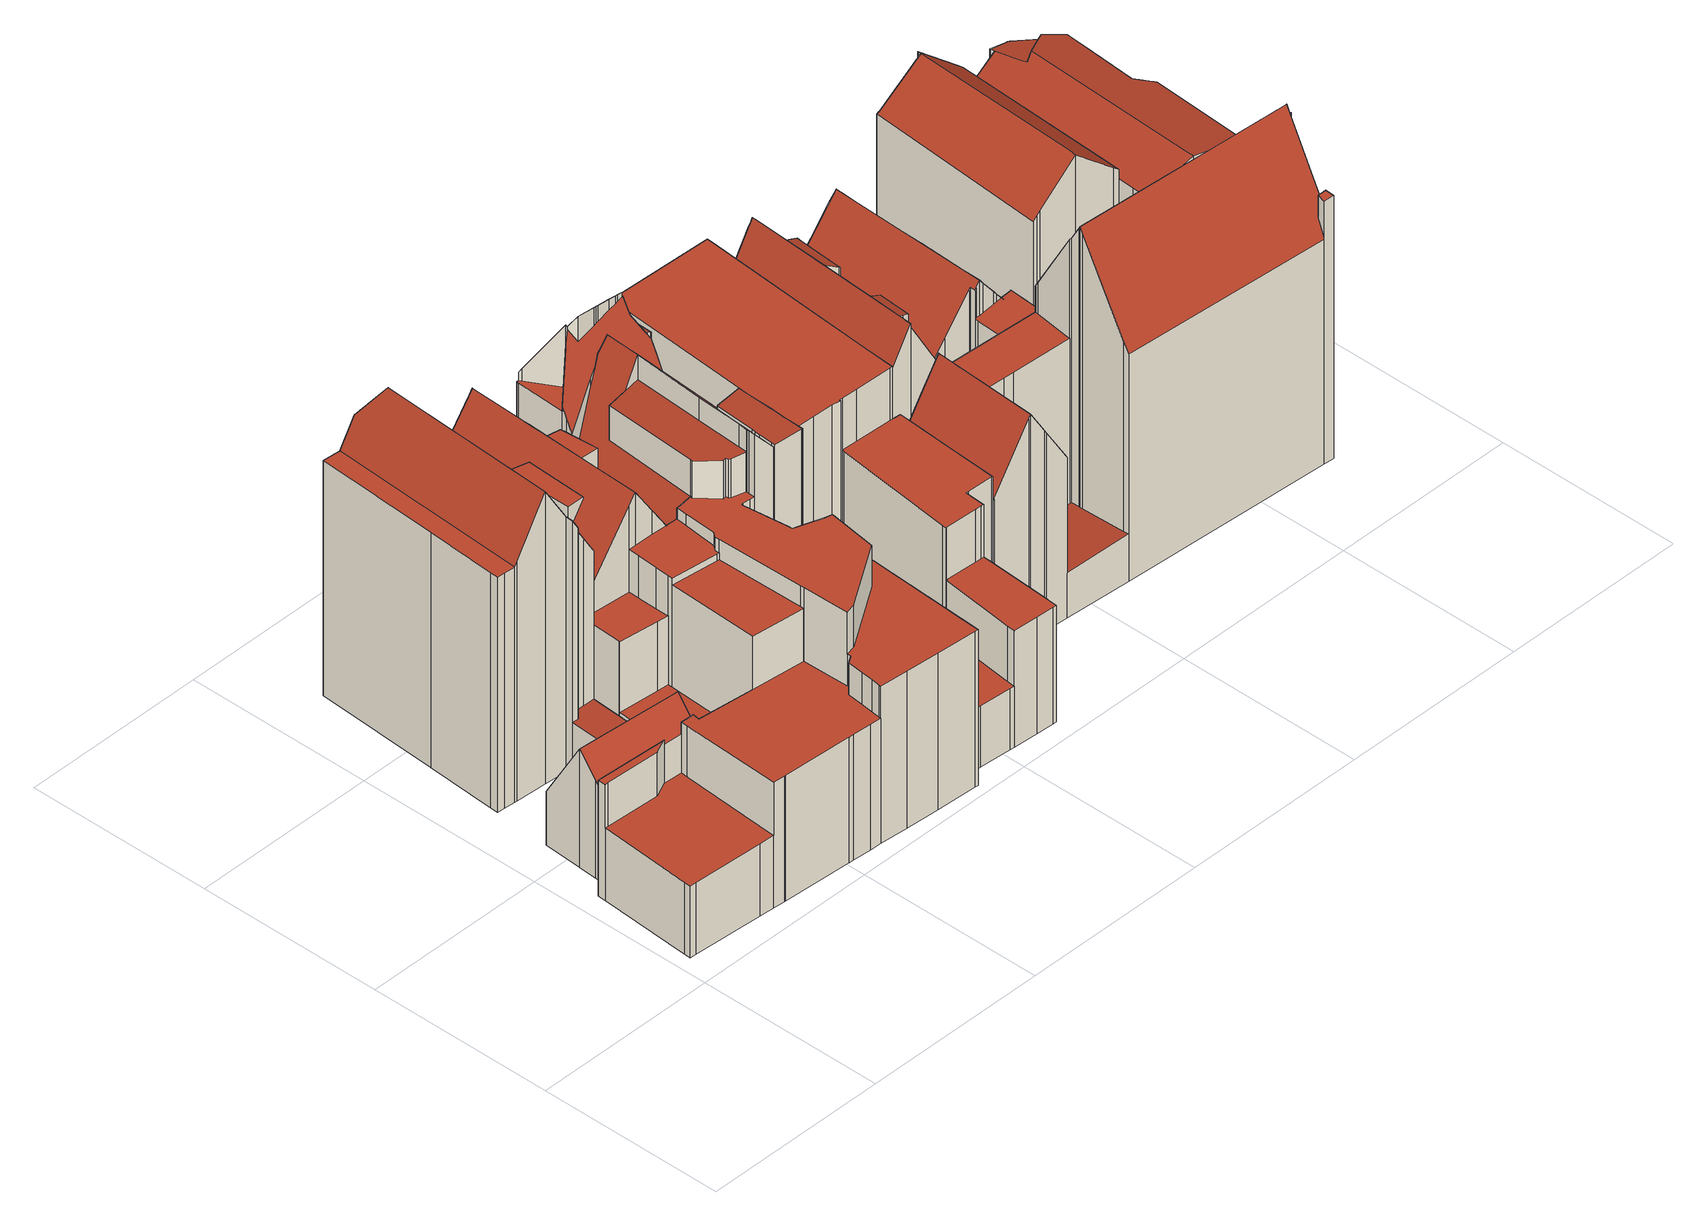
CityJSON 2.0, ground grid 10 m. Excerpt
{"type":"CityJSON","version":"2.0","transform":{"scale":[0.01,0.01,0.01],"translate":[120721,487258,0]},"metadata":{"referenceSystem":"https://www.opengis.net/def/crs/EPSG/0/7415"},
"CityObjects":{
"building1":{"type":"Building","attributes":{"dak_type":"slanted","data_area":68.79,"data_coverage":0.803,"geconstateerd":false,"gid":16992050,"h_dak_50p":14.58,"h_dak_70p":15.82,"h_dak_max":17.81,"h_dak_min":4.24,"h_maaiveld":1.38,"kas_warenhuis":false,"lod11_replace":false,"ondergronds_type":"above ground","oorspronkelijkbouwjaar":1005,"pw_actueel":"yes","pw_bron":"ahn3","reconstructie_methode":"tudelft3d-geoflow","reconstruction_skipped":false,"rmse_lod12":4.85,"rmse_lod13":1.47,"rmse_lod22":0.207,"rn":1,"status":"Pand in gebruik","t_run":157.98,"val3dity_codes_lod12":"[]","val3dity_codes_lod13":"[]","val3dity_codes_lod22":"[]"},"children":["building1-1"]},
"building1-1":{"type":"BuildingPart","parents":["building1"],"geometry":[{"type":"Solid","lod":"2.2","boundaries":[[[[0,1,2,3,4,5,6,7,8,9,10,11,12,13,14,15,16,17,18,19,20,21,22,23,24,25,26,27,28,29,30,31,32,33,34,35,36,37]],[[38,26,25,39]],[[40,9,8,41]],[[42,37,36,43]],[[43,36,35,44]],[[45,46,47,48]],[[49,0,37,42]],[[50,51,52,53]],[[53,52,34,33,54]],[[55,3,2,56]],[[57,4,3,55]],[[58,19,18,59]],[[59,18,17,60]],[[61,10,9,40]],[[62,7,6,63]],[[64,5,4,57]],[[63,6,5,64]],[[41,8,7,62]],[[56,2,1,65]],[[65,1,0,49]],[[44,35,34,52]],[[54,33,32,66]],[[67,15,14,68]],[[69,16,15,67]],[[70,28,27,71]],[[72,21,20,73]],[[60,17,16,69]],[[73,20,19,58]],[[74,11,10,61]],[[75,13,12,76,77]],[[77,76,46,45]],[[48,47,51,50]],[[68,14,13,75]],[[76,12,11,74]],[[71,27,26,38]],[[78,31,30,79]],[[79,30,29,80]],[[66,32,31,78]],[[80,29,28,70]],[[81,23,22,82]],[[82,22,21,72]],[[39,25,24,83]],[[83,24,23,81]],[[84,85,86,87,81,82,72,73,58,59,60,69]],[[57,55,56,65,49,88,89,62,63,64]],[[89,88,49,42,43,90,91,61,40,41,62]],[[61,91,90,43,44,52,51,47,46,76,74]],[[92,39,83,81,87,86,85,84,69,67,68,93,94,95]],[[92,95,96,71,38,39]],[[96,95,94,93,68,75,77,45,48,50,53,54,66,78,79,80,70,71]]]],"semantics":{"surfaces":[{"type":"GroundSurface"},{"type":"WallSurface","on_footprint_edge":true},{"type":"WallSurface","on_footprint_edge":false},{"type":"RoofSurface"}],"values":[[0,1,1,1,1,2,1,2,1,1,1,1,1,1,1,1,1,1,1,1,1,1,1,1,1,1,1,1,1,1,2,2,1,1,1,1,1,1,1,1,1,1,1,3,3,3,3,3,3,3]]}}]},
"building2":{"type":"Building","attributes":{"dak_type":"slanted","data_area":254.35,"data_coverage":0.878,"geconstateerd":false,"gid":16992048,"h_dak_50p":10.66,"h_dak_70p":11.96,"h_dak_max":15.26,"h_dak_min":4.36,"h_maaiveld":0.488,"kas_warenhuis":false,"lod11_replace":false,"ondergronds_type":"above ground","oorspronkelijkbouwjaar":1005,"pw_actueel":"yes","pw_bron":"ahn3","reconstructie_methode":"tudelft3d-geoflow","reconstruction_skipped":false,"rmse_lod12":3.23,"rmse_lod13":3.7,"rmse_lod22":0.211,"rn":1,"status":"Pand in gebruik","t_run":542.79,"val3dity_codes_lod12":"[]","val3dity_codes_lod13":"[]","val3dity_codes_lod22":"[]"},"children":["building2-1"]},
"building2-1":{"type":"BuildingPart","parents":["building2"],"geometry":[{"type":"Solid","lod":"2.2","boundaries":[[[[97,98,99,100,101,102,103,104,105,106,107,108,109,110,111,112,113,114,115,116,117,118,119,120,121,122,123,124,125,126,127,128,129,130,131,132,133,134,135,136,137,138,139,140,141,142,143,144,145,146,147,148,149,150,151,152,153,154,155,156,157,158,159,160,161,162,163,164,165,166]],[[167,168,169,170]],[[171,126,125,172]],[[173,127,126,171]],[[174,175,108,107,176]],[[177,106,105,178,179]],[[178,105,104,180]],[[181,182,175,174]],[[183,144,143,184]],[[180,104,103,185]],[[186,164,163,187]],[[188,189,190,191]],[[179,178,192,193]],[[194,160,159,195]],[[196,197,198,199]],[[185,103,102,200]],[[201,202,111,110,203]],[[204,119,118,205]],[[203,110,109,206,207]],[[207,206,208,209]],[[210,116,115,211]],[[212,117,116,210,213]],[[214,113,112,215]],[[209,208,216,217]],[[218,219,220,221]],[[222,223,224,197,196]],[[213,210,225,226]],[[205,118,117,212]],[[227,124,123,228]],[[229,230,231,232]],[[233,234,187,235]],[[236,121,120,237]],[[238,149,148,239]],[[240,241,242,243]],[[172,125,124,227]],[[235,187,163,162,244]],[[245,246,234,233]],[[195,159,158,247]],[[237,120,119,204,248]],[[248,204,249,250]],[[251,252,241,240]],[[253,254,255,223,222,256]],[[256,222,257,258]],[[259,260,261,262]],[[263,264,265,266]],[[267,268,269,270]],[[170,169,271,268,267]],[[272,273,274,275]],[[273,154,153,276]],[[243,242,277,278]],[[278,277,252,251]],[[279,147,146,280]],[[244,162,161,281]],[[282,283,284,285]],[[286,287,288,289]],[[290,291,292]],[[289,288,292]],[[260,293,294,295]],[[250,249,293,260,259]],[[296,297,298,299]],[[262,261,300,301]],[[270,269,302,303]],[[168,167,304]],[[217,216,100,99,305]],[[306,307,308,309]],[[310,101,100,216]],[[311,312,313,314]],[[315,316,317,318,319]],[[320,138,137,321]],[[321,137,136,322]],[[268,271,323]],[[275,274,324,325]],[[326,327,328,329]],[[325,324,327,326]],[[330,155,154,273,272]],[[331,332,329,333]],[[334,156,155,330]],[[335,304,336,337]],[[338,339,264,263]],[[340,341,312,311]],[[342,165,164,186]],[[197,224,343,344]],[[345,346,347,348]],[[349,350,351,352]],[[353,352,351,291,290]],[[354,151,150,355]],[[356,152,151,354]],[[357,358,283,282]],[[176,107,106,177]],[[193,192,182,181]],[[359,360,316,315]],[[361,362,317,316]],[[363,364,341,340]],[[239,148,147,279]],[[365,366,367,368]],[[215,112,111,202]],[[211,115,114,369]],[[258,257,370,371]],[[281,161,160,194]],[[372,373,374,375]],[[295,294,373,372]],[[376,377,219,218]],[[378,379,380,381]],[[348,347,246,245]],[[200,102,101,310]],[[382,383,189,188]],[[322,136,135,287,286]],[[309,308,384]],[[385,386,383,382]],[[287,135,134,387]],[[388,389,377,376]],[[390,391,389,388]],[[314,313,392,393,394]],[[319,318,392,313]],[[394,393,395,396]],[[397,398,399,400,401]],[[402,403,404,405]],[[405,404,406]],[[407,408,403,402]],[[408,407,409]],[[368,367,410,411]],[[411,410,364,363]],[[355,150,149,238]],[[285,284,412,413]],[[414,276,153,152,356]],[[396,395,276,414]],[[415,122,121,236]],[[228,123,122,415]],[[416,371,370,379,378]],[[417,98,97,418]],[[369,114,113,214]],[[344,343,202,201]],[[305,99,98,417]],[[418,97,166,419]],[[419,166,165,342]],[[420,421,352,353]],[[280,146,145,422,423]],[[423,422,424,425]],[[425,424,366,365]],[[426,140,139,427]],[[428,129,128,429]],[[430,131,130,431]],[[230,132,131,430,432]],[[432,430,433,434]],[[434,433,399,398]],[[435,436,398,397]],[[381,380,437,438,439,440]],[[199,198,437,380]],[[441,442,346,345]],[[247,158,157,443]],[[387,134,133,444]],[[445,446,447,448]],[[449,450,350,349]],[[422,145,144,183]],[[451,452,141,140,426]],[[427,139,138,320]],[[453,454,371,416]],[[455,456,454,453]],[[303,302,456,455]],[[431,130,129,428]],[[429,128,127,173]],[[457,458,459]],[[458,457,460]],[[461,462,391,390]],[[333,329,328,463,464]],[[464,463,462,461]],[[299,298,332,331]],[[443,157,156,334]],[[226,225,255,254]],[[375,374,254,253]],[[465,466,467]],[[466,465,304,335]],[[301,300,323]],[[439,438,442,441]],[[440,439,297,296]],[[401,400,307,306]],[[232,231,436,435,468]],[[469,470,471,472]],[[468,435,470,469]],[[473,474,339,338]],[[266,265,475,476]],[[413,412,476,477]],[[477,476,475,360,359]],[[358,357,467]],[[478,479,480,481]],[[481,480,482,483]],[[472,471,479,478]],[[483,482,446,445]],[[484,485,486,487]],[[184,143,142,488]],[[448,447,421,420]],[[450,449,489]],[[485,484,489]],[[487,486,452,451]],[[488,142,141,452]],[[444,133,132,230,229]],[[337,336,490,491]],[[491,490,474,473]],[[221,220,362,361]],[[191,190,384]],[[386,385,492]],[[206,109,108,175]],[[278,251,240,243]],[[176,177,179,193,181,174]],[[200,310,216,208,206,175,182,192,178,180,185]],[[396,414,356,354,355,238,239,279,280,423,425,365,368,411,363,340,311,314,394]],[[493,459,458,460,494,428,429,173,171,172,227,228,415,236,237,248,250,259,262,495],[242,241,252,277]],[[432,434,398,436,231,230]],[[199,380,379,370,257,222,196]],[[427,320,321,322,286,289,292,291,351,350,450,489,484,487,451,426]],[[224,223,255,225,210,211,369,214,215,202,343]],[[496,307,400,399,433,430,431,428,494,460,457,459,493,495,262,301,323,271,497,498,499],[403,408,409,406,404]],[[406,409,407,402,405]],[[317,362,220,219,377,389,391,462,463,328,327,324,274,273,276,395,393,392,318]],[[332,298,297,439,441,345,348,245,233,235,244,281,194,195,247,443,334,330,272,275,325,326,329]],[[442,438,437,198,197,344,201,203,207,209,217,305,417,418,419,342,186,187,234,246,347,346]],[[254,374,373,294,293,249,204,205,212,213,226]],[[372,375,253,256,258,371,454,456,302,269,268,323,300,261,260,295]],[[191,384,308,307,496,499,498,497,271,169,168,304,465,467,357,382,188]],[[476,412,284,283,358,467,466,335,337,491,473,338,263,266]],[[366,424,422,183,184,500,501,502,492,385,382,357,282,285,413,477,359,315,319,313,312,341,364,410,367]],[[448,420,353,290,292,288,287,387,444,229,232,468,469,472,478,481,483,445]],[[386,492,502,501,500,184,488,452,486,485,489,449,349,352,421,447,446,482,480,479,471,470,435,397,401,306,309,384,190,189,383]],[[474,490,336,304,167,170,267,270,303,455,453,416,378,381,440,296,299,331,333,464,461,390,388,376,218,221,361,316,360,475,265,264,339]]]],"semantics":{"surfaces":[{"type":"GroundSurface"},{"type":"WallSurface","on_footprint_edge":false},{"type":"WallSurface","on_footprint_edge":true},{"type":"RoofSurface"}],"values":[[0,1,2,2,2,2,2,1,2,2,2,1,1,2,1,2,2,2,2,1,2,2,2,1,1,1,1,2,2,1,1,2,2,1,2,2,1,2,2,1,1,1,1,1,1,1,1,1,2,1,1,2,2,1,1,1,1,1,1,1,1,1,1,2,1,2,1,1,2,2,1,1,1,1,2,1,2,1,1,1,2,1,1,1,1,2,2,1,2,1,1,1,1,2,1,2,2,1,2,1,1,1,1,1,2,1,2,1,1,2,1,1,1,1,1,1,1,1,1,1,1,1,2,1,2,1,2,2,1,2,2,1,2,2,2,1,2,1,1,2,2,2,2,1,1,1,1,1,1,2,2,1,1,2,2,2,1,1,1,2,2,1,1,1,1,1,1,2,1,1,1,1,1,1,1,1,1,1,1,1,1,1,1,1,1,1,1,1,1,2,1,1,1,1,2,2,1,1,1,1,1,2,3,3,3,3,3,3,3,3,3,3,3,3,3,3,3,3,3,3,3,3,3,3]]}}]},
"building3":{"type":"Building","attributes":{"dak_type":"multiple horizontal","data_area":112.43,"data_coverage":0.883,"geconstateerd":false,"gid":16992046,"h_dak_50p":13.63,"h_dak_70p":13.7,"h_dak_max":13.95,"h_dak_min":4.64,"h_maaiveld":1.41,"kas_warenhuis":false,"lod11_replace":false,"ondergronds_type":"above ground","oorspronkelijkbouwjaar":1005,"pw_actueel":"yes","pw_bron":"ahn3","reconstructie_methode":"tudelft3d-geoflow","reconstruction_skipped":false,"rmse_lod12":3.4,"rmse_lod13":1.71,"rmse_lod22":0.213,"rn":1,"status":"Pand in gebruik","t_run":190.71,"val3dity_codes_lod12":"[]","val3dity_codes_lod13":"[]","val3dity_codes_lod22":"[]"},"children":["building3-1"]},
"building3-1":{"type":"BuildingPart","parents":["building3"],"geometry":[{"type":"Solid","lod":"2.2","boundaries":[[[[503,504,505,506,507,508,509,510,511,512,513,514,515,516,517,518,519,520,521,522,523,524,525,526,527,528,529,530,531,532,533,534,535,536,537]],[[538,509,508,539]],[[540,510,509,538]],[[541,511,510,540]],[[542,543,544,545]],[[546,547,543,542,548]],[[549,507,506,550]],[[551,529,528,552]],[[553,521,520,554]],[[555,512,511,541]],[[556,515,514,557]],[[558,519,518,559]],[[560,561,562,563]],[[559,518,517,564]],[[564,517,516,565]],[[566,557,514,513,567]],[[565,516,515,556]],[[568,569,570,571]],[[569,505,504,572]],[[573,530,529,551]],[[574,575,576,577]],[[571,570,578,579]],[[548,542,561,560]],[[580,535,534,581]],[[582,536,535,580]],[[577,576,583,584]],[[581,534,533,583]],[[585,531,530,573]],[[539,508,507,549]],[[554,520,519,558]],[[586,522,521,553]],[[584,583,533,532,587]],[[552,528,527,588]],[[588,527,526,589]],[[590,537,536,582]],[[567,513,512,555]],[[591,592,593,594]],[[595,596,589,597]],[[597,589,526,525,598]],[[599,600,596,595]],[[601,602,600,599]],[[603,523,522,586]],[[598,525,524,604]],[[604,524,523,603]],[[605,606,607,608]],[[608,607,547,546]],[[563,562,557,566]],[[594,593,609,602,601]],[[602,609,610,611]],[[611,610,612,613]],[[613,612,575,574]],[[587,532,531,585]],[[550,506,505,569,568]],[[614,503,537,590]],[[572,504,503,614]],[[579,578,606,605]],[[545,544,592,591]],[[613,574,577,584,587,585,573,551,552,588,589,596,600,602,611]],[[562,561,542,545,591,594,601,599,595,597,598,604,603,586,553,554,558,559,564,565,556,557]],[[571,579,605,608,546,548,560,563,566,567,555,541,540,538,539,549,550,568]],[[593,592,544,543,547,607,606,578,570,569,572,614,590,582,580,581,583,576,575,612,610,609]]]],"semantics":{"surfaces":[{"type":"GroundSurface"},{"type":"WallSurface","on_footprint_edge":true},{"type":"WallSurface","on_footprint_edge":false},{"type":"RoofSurface"}],"values":[[0,1,1,1,2,2,1,1,1,1,1,1,2,1,1,1,1,2,1,1,2,2,2,1,1,2,1,1,1,1,1,1,1,1,1,1,2,2,1,2,2,1,1,1,2,2,2,2,2,2,2,1,1,1,1,2,2,3,3,3,3]]}}]},
"building4":{"type":"Building","attributes":{"dak_type":"slanted","data_area":45.98,"data_coverage":0.814,"geconstateerd":false,"gid":14483158,"h_dak_50p":11.34,"h_dak_70p":12.14,"h_dak_max":13.56,"h_dak_min":4.86,"h_maaiveld":1.45,"kas_warenhuis":false,"lod11_replace":false,"ondergronds_type":"above ground","oorspronkelijkbouwjaar":1005,"pw_actueel":"yes","pw_bron":"ahn3","reconstructie_methode":"tudelft3d-geoflow","reconstruction_skipped":false,"rmse_lod12":1.51,"rmse_lod13":1.26,"rmse_lod22":0.163,"rn":1,"status":"Pand in gebruik","t_run":106.59,"val3dity_codes_lod12":"[]","val3dity_codes_lod13":"[]","val3dity_codes_lod22":"[]"},"children":["building4-1"]},
"building4-1":{"type":"BuildingPart","parents":["building4"],"geometry":[{"type":"Solid","lod":"2.2","boundaries":[[[[615,616,617,618,619,620,621,622,623,624,625,626,627,628,629,630,631,632,633,634,635,636,637,638,639,640,641,642,643]],[[644,645,646,647]],[[648,625,624,649]],[[649,624,623,650]],[[651,615,643,652,653]],[[654,628,627,655]],[[656,657,645,644]],[[652,643,642,658]],[[653,652,657,656]],[[659,629,628,654]],[[660,630,629,659]],[[655,627,626,661,662]],[[662,661,663,664]],[[665,666,618,617,667]],[[668,619,618,666]],[[661,626,625,648]],[[669,670,671,672]],[[673,674,675,676]],[[677,678,666,665]],[[650,623,622,675]],[[667,617,616,679]],[[679,616,615,651]],[[680,681,682,683]],[[647,646,678,677]],[[684,668,685,686]],[[676,675,622,621,687]],[[688,641,640,689]],[[658,642,641,688]],[[689,640,639,690]],[[691,636,635,692]],[[692,635,634,693]],[[693,634,633,694,695]],[[690,639,638,696]],[[697,698,699,700]],[[696,638,637,701]],[[702,631,630,660]],[[703,632,631,702]],[[701,637,636,691]],[[672,671,681,680]],[[683,682,687,704]],[[704,687,621,620,705]],[[686,685,670,669]],[[705,620,619,668,684]],[[695,694,698,697]],[[694,633,632,703]],[[700,699,706]],[[664,663,674,673]],[[678,646,645,657,652,658,688,707,708,709,710,664,673,676,687,682,681,671,670,685,668,666]],[[647,677,665,667,679,651,653,656,644]],[[711,706,699,698,694,703,702,660,659,654,655,662,664,710,709,708,707,688,689,690,696]],[[704,705,684,686,669,672,680,683]],[[700,706,711,696,701,691,692,693,695,697]],[[674,663,661,648,649,650,675]]]],"semantics":{"surfaces":[{"type":"GroundSurface"},{"type":"WallSurface","on_footprint_edge":false},{"type":"WallSurface","on_footprint_edge":true},{"type":"RoofSurface"}],"values":[[0,1,2,2,2,2,1,2,1,2,2,2,1,2,2,2,1,1,1,2,2,2,1,1,1,2,2,2,2,2,2,2,2,1,2,2,2,2,1,1,2,1,2,1,2,1,1,3,3,3,3,3,3]]}}]},
"building5":{"type":"Building","attributes":{"dak_type":"slanted","data_area":34.49,"data_coverage":0.744,"geconstateerd":false,"gid":16989413,"h_dak_50p":10.96,"h_dak_70p":11.52,"h_dak_max":12.33,"h_dak_min":9.31,"h_maaiveld":1.48,"kas_warenhuis":false,"lod11_replace":false,"ondergronds_type":"above ground","oorspronkelijkbouwjaar":1005,"pw_actueel":"yes","pw_bron":"ahn3","reconstructie_methode":"tudelft3d-geoflow","reconstruction_skipped":false,"rmse_lod12":0.774,"rmse_lod13":0.789,"rmse_lod22":0.132,"rn":1,"status":"Pand in gebruik","t_run":102.88,"val3dity_codes_lod12":"[]","val3dity_codes_lod13":"[]","val3dity_codes_lod22":"[]"},"children":["building5-1"]},
"building5-1":{"type":"BuildingPart","parents":["building5"],"geometry":[{"type":"Solid","lod":"2.2","boundaries":[[[[712,713,714,715,716,717,718,719,720,721,722,723,724,725,726,727,728,729,730,731,732,733,734,735,736,737,738,739]],[[740,716,715,741]],[[742,724,723,743]],[[744,725,724,742]],[[741,715,714,745]],[[746,747,748,749]],[[750,738,737,751]],[[752,726,725,744]],[[753,729,728,754]],[[754,728,727,755]],[[756,734,733,757]],[[758,732,731,759]],[[757,733,732,758]],[[760,719,718,761]],[[762,721,720,763,764]],[[763,720,719,760]],[[764,763,765,766]],[[767,768,769,770]],[[771,712,739,768,767]],[[772,773,747,746]],[[774,735,734,756]],[[775,730,729,753]],[[759,731,730,775]],[[743,723,722,776]],[[776,722,721,762]],[[751,737,736,777]],[[778,779,773,772]],[[755,727,726,752]],[[749,748,780]],[[770,769,780]],[[777,736,735,774]],[[768,739,738,750]],[[761,718,717,781]],[[781,717,716,740]],[[745,714,713,782]],[[782,713,712,771]],[[766,765,779,778]],[[760,761,781,740,741,745,782,771,767,770,780,748,747,773,779,765,763]],[[783,784,785,786,787,757,758,759,775,753,754,755,752,744,742,743,776,762,764,766,778,788,789]],[[785,784,783,789,788,778,772,746,749,780,769,768,750,751,777,774,756,757,787,786]]]],"semantics":{"surfaces":[{"type":"GroundSurface"},{"type":"WallSurface","on_footprint_edge":true},{"type":"WallSurface","on_footprint_edge":false},{"type":"RoofSurface"}],"values":[[0,1,1,1,1,2,1,1,1,1,1,1,1,1,1,1,2,2,1,2,1,1,1,1,1,1,2,1,2,2,1,1,1,1,1,1,2,3,3,3]]}}]},
"building6":{"type":"Building","attributes":{"dak_type":"slanted","data_area":95.16,"data_coverage":0.811,"geconstateerd":false,"gid":14483176,"h_dak_50p":14.37,"h_dak_70p":15.82,"h_dak_max":18.25,"h_dak_min":2.76,"h_maaiveld":0.489,"kas_warenhuis":false,"lod11_replace":false,"ondergronds_type":"above ground","oorspronkelijkbouwjaar":1750,"pw_actueel":"yes","pw_bron":"ahn3","reconstructie_methode":"tudelft3d-geoflow","reconstruction_skipped":false,"rmse_lod12":3.27,"rmse_lod13":1.56,"rmse_lod22":0.348,"rn":1,"status":"Pand in gebruik","t_run":208.05,"val3dity_codes_lod12":"[]","val3dity_codes_lod13":"[]","val3dity_codes_lod22":"[]"},"children":["building6-1"]},
"building6-1":{"type":"BuildingPart","parents":["building6"],"geometry":[{"type":"Solid","lod":"2.2","boundaries":[[[[790,791,792,793,794,795,796,797,798,799,800,801,802,803,804,805,806,807,808,809,810,811,812,813,814,815,816,817,818,819,820,821,822,823,824,825,826,827,828,829,830,831,832,833,834]],[[835,795,794,836]],[[837,793,792,838]],[[839,840,841,842]],[[843,844,840,839]],[[844,800,799,845]],[[846,847,848,849]],[[850,809,808,851]],[[852,810,809,850]],[[853,811,810,852]],[[854,855,856]],[[857,858,798,797,859]],[[860,861,862,863]],[[863,862,864,865]],[[866,791,790,867]],[[868,834,833,869]],[[855,854,870,871]],[[872,873,874,875]],[[876,814,813,877]],[[859,797,796,847,846]],[[847,796,795,835]],[[878,816,815,879]],[[877,813,812,880]],[[879,815,814,876]],[[881,802,801,882]],[[882,801,800,844,843]],[[883,884,885,886]],[[867,790,834,868]],[[887,888,889,890,891]],[[892,893,894,895]],[[896,897,891,898]],[[899,824,823,900]],[[900,823,822,901,902]],[[903,820,819,904]],[[905,906,845,907]],[[895,894,906,905]],[[836,794,793,837]],[[908,909,893,892]],[[902,901,861,860]],[[910,911,912]],[[913,803,802,881]],[[914,807,806,915]],[[915,806,805,916]],[[907,845,799,798,858]],[[917,918,873,872]],[[904,819,818,919]],[[920,817,816,878]],[[916,805,804,921]],[[921,804,803,913]],[[922,919,818,817,920]],[[880,812,811,853]],[[901,822,821,923]],[[924,826,825,925]],[[926,829,828,927]],[[925,825,824,899]],[[851,808,807,914]],[[884,883,928]],[[842,841,889,888]],[[886,885,888,887]],[[929,930,909,908]],[[898,891,890,930,929]],[[865,864,911,910]],[[931,831,830,932]],[[875,874,919,922]],[[923,821,820,903,933]],[[933,903,897,896]],[[934,832,831,931]],[[838,792,791,866]],[[869,833,832,934]],[[927,828,827,935]],[[935,827,826,924]],[[932,830,829,926]],[[871,870,918,917]],[[849,848,858,857]],[[894,893,909,930,890,889,841,840,844,845,906]],[[936,937,938,913,881,882,843,839,842,888,885,884,928,856,855,871]],[[892,895,905,907,858,848,847,835,836,837,939,940,941]],[[912,942,927,935,924,925,899,900,902,860,863,865,910]],[[918,870,854,856,928,883,886,887,891,897,903,904,919,874,873]],[[932,926,927,942,912,911,864,862,861,901,923,933,896,898,929,908,892,941,940,939,837,838,866,867,868,869,934,931]],[[877,880,853,852,850,851,914,915,916,921,913,938,937,936,871,917,872,875,922,920,878,879,876]],[[849,857,859,846]]]],"semantics":{"surfaces":[{"type":"GroundSurface"},{"type":"WallSurface","on_footprint_edge":true},{"type":"WallSurface","on_footprint_edge":false},{"type":"RoofSurface"}],"values":[[0,1,1,2,2,1,2,1,1,1,2,1,2,2,1,1,2,2,1,1,1,1,1,1,1,1,2,1,2,2,2,1,1,1,2,2,1,2,2,2,1,1,1,1,2,1,1,1,1,1,1,1,1,1,1,1,2,2,2,2,2,2,1,2,1,2,1,1,1,1,1,1,2,2,3,3,3,3,3,3,3,3]]}}]},
"building7":{"type":"Building","attributes":{"dak_type":"slanted","data_area":37.57,"data_coverage":0.771,"geconstateerd":false,"gid":16989409,"h_dak_50p":16.28,"h_dak_70p":16.68,"h_dak_max":17.33,"h_dak_min":14.95,"h_maaiveld":1.58,"kas_warenhuis":false,"lod11_replace":false,"ondergronds_type":"above ground","oorspronkelijkbouwjaar":1005,"pw_actueel":"yes","pw_bron":"ahn3","reconstructie_methode":"tudelft3d-geoflow","reconstruction_skipped":false,"rmse_lod12":0.684,"rmse_lod13":0.681,"rmse_lod22":0.0477,"rn":1,"status":"Pand in gebruik","t_run":72.8,"val3dity_codes_lod12":"[]","val3dity_codes_lod13":"[]","val3dity_codes_lod22":"[]"},"children":["building7-1"]},
"building7-1":{"type":"BuildingPart","parents":["building7"],"geometry":[{"type":"Solid","lod":"2.2","boundaries":[[[[943,944,945,946,947,948,949,950,951,952,953,954,955,956,957,958]],[[959,954,953,960]],[[961,947,946,962]],[[963,957,956,964]],[[965,949,948,966]],[[962,946,945,967]],[[968,950,949,965]],[[969,958,957,963]],[[970,951,950,968]],[[971,943,958,969]],[[966,948,947,961]],[[972,952,951,970]],[[967,945,944,973]],[[960,953,952,972]],[[964,956,955,974]],[[974,955,954,959]],[[973,944,943,971]],[[975,976,968,965,966,961,962,967,973,971]],[[964,974,959,960,972,970,968,976,975,971,969,963]]]],"semantics":{"surfaces":[{"type":"GroundSurface"},{"type":"WallSurface","on_footprint_edge":true},{"type":"RoofSurface"}],"values":[[0,1,1,1,1,1,1,1,1,1,1,1,1,1,1,1,1,2,2]]}}]},
"building8":{"type":"Building","attributes":{"dak_type":"slanted","data_area":51.35,"data_coverage":0.801,"geconstateerd":false,"gid":16989407,"h_dak_50p":14.97,"h_dak_70p":15.12,"h_dak_max":15.68,"h_dak_min":12.95,"h_maaiveld":1.3,"kas_warenhuis":false,"lod11_replace":false,"ondergronds_type":"above ground","oorspronkelijkbouwjaar":1905,"pw_actueel":"yes","pw_bron":"ahn3","reconstructie_methode":"tudelft3d-geoflow","reconstruction_skipped":false,"rmse_lod12":0.67,"rmse_lod13":0.898,"rmse_lod22":0.239,"rn":1,"status":"Pand in gebruik","t_run":138.68,"val3dity_codes_lod12":"[]","val3dity_codes_lod13":"[]","val3dity_codes_lod22":"[]"},"children":["building8-1"]},
"building8-1":{"type":"BuildingPart","parents":["building8"],"geometry":[{"type":"Solid","lod":"2.2","boundaries":[[[[977,978,979,980,981,982,983,984,985,986,987,988,989,990,991,992,993,994,995,996,997,998,999,1000,1001,1002,1003,1004,1005,1006,1007,1008,1009]],[[1010,993,992,1011]],[[1012,986,985,1013]],[[1014,1015,1016,1017]],[[1018,999,998,1019]],[[1013,985,984,1020]],[[1021,1022,1023]],[[1024,1025,1022,1021]],[[1015,1009,1008,1026]],[[1027,977,1009,1015,1014]],[[1020,984,983,1028]],[[1029,1002,1001,1030]],[[1031,981,980,1032]],[[1030,1001,1000,1033]],[[1034,1005,1004,1035]],[[1026,1008,1007,1036]],[[1037,990,989,1038]],[[1039,1038,989,988,1040]],[[1011,992,991,1041]],[[1042,994,993,1010,1043]],[[1044,1045,1019,1046]],[[1047,1048,1049,1045,1044]],[[1050,982,981,1031]],[[1028,983,982,1050]],[[1051,1006,1005,1034]],[[1033,1000,999,1018]],[[1043,1010,1052,1053]],[[1053,1052,1054,1055]],[[1041,991,990,1037]],[[1056,996,995,1057]],[[1058,997,996,1056]],[[1057,995,994,1042]],[[1046,1019,998,997,1058]],[[1059,1047,1025,1024]],[[1060,1061,1048,1047,1059]],[[1049,1048,1062]],[[1063,1064,1061,1060]],[[1040,988,987,1065]],[[1065,987,986,1012]],[[1066,979,978,1067]],[[1032,980,979,1066]],[[1068,1069,1070]],[[1017,1016,1069,1068]],[[1067,978,977,1027]],[[1064,1063,1071]],[[1035,1004,1003,1072]],[[1072,1003,1002,1029]],[[1036,1007,1006,1051]],[[1055,1054,1073,1074]],[[1074,1073,1038,1039]],[[1046,1058,1056,1057,1042,1043,1053,1075,1023,1022,1025,1047,1044]],[[1062,1018,1019,1045,1049]],[[1031,1076,1021,1023,1075,1053,1055,1074,1039,1040,1065,1012,1013,1020,1028,1050]],[[1072,1071,1077,1070,1069,1016,1015,1026,1036,1051,1034,1035]],[[1072,1029,1030,1033,1018,1062,1048,1061,1064,1071]],[[1038,1073,1054,1052,1010,1011,1041,1037]],[[1068,1070,1077,1071,1063,1060,1059,1024,1021,1076,1031,1032,1066,1067,1027,1014,1017]]]],"semantics":{"surfaces":[{"type":"GroundSurface"},{"type":"WallSurface","on_footprint_edge":true},{"type":"WallSurface","on_footprint_edge":false},{"type":"RoofSurface"}],"values":[[0,1,1,2,1,1,2,2,1,1,1,1,1,1,1,1,1,1,1,1,2,2,1,1,1,1,2,2,1,1,1,1,1,2,2,2,2,1,1,1,1,2,2,1,2,1,1,1,2,2,3,3,3,3,3,3,3]]}}]}
},
"vertices":[
[695,808,138],[689,723,138],[688,701,138],[662,703,138],[137,735,138],[118,736,138],[119,755,138],[125,852,138],[138,1060,138],[187,1057,138],[404,1044,138],[538,1036,138],[554,1297,138],[556,1336,138],[435,1343,138],[271,1353,138],[257,1354,138],[195,1358,138],[157,1361,138],[160,1404,138],[183,1778,138],[224,2447,138],[312,2440,138],[319,2437,138],[319,2440,138],[403,2434,138],[496,2427,138],[589,2421,138],[656,2416,138],[683,2414,138],[731,2411,138],[785,2407,138],[793,2404,138],[778,2153,138],[727,1332,138],[724,1288,138],[707,1011,138],[696,834,138],[496,2427,1594],[403,2434,1589],[187,1057,432],[138,1060,433],[696,834,749],[707,1011,443],[724,1288,442],[589,1295,1490],[589,1295,435],[596,1339,435],[596,1339,1483],[695,808,794],[668,1335,1359],[668,1335,439],[727,1332,442],[727,1332,1260],[778,2153,1252],[662,703,670],[688,701,670],[137,735,659],[160,1404,1438],[157,1361,1438],[195,1358,1438],[404,1044,426],[125,852,793],[119,755,680],[118,736,658],[689,723,695],[793,2404,1250],[271,1353,1463],[435,1343,1756],[257,1354,1438],[656,2416,1484],[589,2421,1599],[224,2447,1439],[183,1778,1438],[538,1036,434],[556,1336,1550],[554,1297,433],[554,1297,1551],[785,2407,1263],[731,2411,1356],[683,2414,1437],[319,2437,1439],[312,2440,1439],[319,2440,1439],[257,1356,1438],[262,1441,1438],[265,1493,1438],[284,1817,1438],[666,810,794],[185,848,793],[686,1013,442],[547,1028,434],[452,2367,1684],[435,1347,1756],[489,2309,1756],[490,2316,1756],[510,2337,1725],
[1014,105,49],[643,127,49],[633,128,49],[572,132,49],[494,137,49],[114,160,49],[83,162,49],[85,199,49],[115,692,49],[118,736,49],[132,736,49],[506,712,49],[606,706,49],[637,704,49],[679,702,49],[688,701,49],[688,704,49],[694,798,49],[695,814,49],[717,1170,49],[717,1173,49],[728,1342,49],[731,1394,49],[745,1621,49],[764,1929,49],[769,2005,49],[773,2078,49],[792,2379,49],[793,2404,49],[801,2401,49],[816,2400,49],[1073,2386,49],[1092,2385,49],[1338,2372,49],[1355,2371,49],[1366,2371,49],[1372,2370,49],[1906,2351,49],[1905,2339,49],[1909,2343,49],[1916,2351,49],[1916,2344,49],[1908,2209,49],[1901,2099,49],[1900,2093,49],[1898,2058,49],[1896,2023,49],[1877,1716,49],[1867,1548,49],[1862,1472,49],[1859,1418,49],[1854,1341,49],[1854,1334,49],[1851,1290,49],[1847,1262,49],[1849,1258,49],[1842,1151,49],[1827,902,49],[1823,841,49],[1822,820,49],[1801,483,49],[1781,167,49],[1775,58,49],[1758,59,49],[1537,72,49],[1354,84,49],[1203,93,49],[1143,97,49],[1042,103,49],[1016,103,49],[1375,1381,1138],[1375,1381,1119],[1315,1372,1020],[1315,1372,1140],[801,2401,944],[793,2404,932],[816,2400,965],[506,712,693],[506,712,455],[132,736,688],[118,736,688],[115,692,450],[115,692,690],[85,199,444],[424,675,693],[424,675,454],[1877,1716,1169],[1896,2023,1172],[83,162,444],[1143,97,743],[1203,93,743],[1616,2123,1411],[1616,2123,1356],[1602,2127,1362],[1602,2127,1387],[131,691,451],[131,691,690],[1758,59,912],[1775,58,911],[976,633,1028],[976,633,737],[1261,603,738],[1261,603,1029],[114,160,444],[679,702,736],[679,702,457],[637,704,736],[731,1394,849],[728,1342,850],[606,706,456],[606,706,736],[604,672,456],[604,672,736],[717,1170,463],[695,814,458],[717,1173,854],[717,1170,854],[688,704,457],[688,701,457],[572,132,449],[572,132,742],[1501,1185,1137],[1501,1185,715],[1508,1190,715],[1508,1190,1137],[994,1122,1030],[994,1122,465],[976,633,459],[932,1150,465],[932,1150,846],[792,2379,932],[773,2078,931],[1366,2371,1286],[1366,2371,1240],[1373,2360,1240],[1373,2360,1305],[1204,103,918],[1204,103,743],[1203,93,918],[764,1929,931],[745,1621,930],[1854,1334,1366],[1854,1341,1366],[969,1620,1254],[969,1620,1245],[987,1953,1242],[987,1953,1250],[1354,84,916],[1210,152,917],[1210,152,742],[1781,167,910],[731,1394,929],[741,1394,848],[741,1394,943],[874,1620,1256],[874,1620,1111],[995,1145,1066],[995,1145,844],[995,1145,466],[994,1122,1066],[1241,1092,1032],[1241,1092,1069],[1004,1384,1314],[1004,1384,1074],[1042,1383,1075],[1042,1383,1367],[1504,1253,1350],[1504,1253,1136],[1574,1233,1135],[1574,1233,1355],[1290,1373,1140],[1290,1373,1079],[1290,1369,1079],[1290,1369,1140],[1290,1373,979],[1827,902,903],[1827,902,726],[1819,903,726],[1819,903,903],[1842,1151,718],[873,1980,1080],[873,1980,1252],[1859,1418,1364],[1862,1472,1362],[1537,72,914],[1603,1532,1475],[1603,1532,1347],[1583,1283,1354],[1583,1283,1478],[1905,2339,1336],[1905,2339,1308],[1905,2335,1313],[1905,2335,1336],[1864,2259,1445],[1864,2259,1337],[1898,2322,1336],[1004,1384,838],[1002,1329,840],[1002,1329,1072],[1322,365,1143],[1322,365,914],[1679,592,908],[1679,592,1136],[1142,1379,1076],[1142,1379,1211],[1287,1317,1077],[1287,1317,1140],[1387,1382,1138],[633,128,742],[1333,2024,1155],[1333,2024,955],[1524,2097,1262],[1524,2097,1302],[494,137,448],[1697,1267,1360],[1697,1267,1344],[1690,1193,1345],[1690,1193,1362],[1575,1182,1479],[1575,1182,1135],[1575,1182,716],[1679,1170,717],[1679,1170,1356],[1916,2344,1336],[1916,2351,1336],[1909,2343,1336],[1227,1376,1078],[1805,905,726],[1805,905,904],[1726,914,904],[1726,914,725],[1719,861,727],[1719,861,905],[1823,841,904],[1718,855,1134],[1718,855,905],[1719,861,1134],[1822,820,904],[1387,1382,1340],[1386,1370,1138],[1386,1370,1340],[1493,1256,1350],[1493,1256,1137],[1699,1294,1359],[1699,1294,1343],[1042,103,743],[673,665,456],[673,665,736],[1227,305,915],[1227,305,741],[1218,221,742],[1218,221,916],[1839,2203,1519],[1839,2203,1337],[1834,2203,1337],[1834,2203,1518],[1834,2203,1543],[1847,1262,1368],[1851,1290,1368],[1849,1258,1368],[1635,1924,1471],[1635,1924,1336],[1578,1217,1479],[1578,1217,1135],[1551,1185,1136],[1551,1185,715],[1701,1315,1359],[1701,1315,1342],[1835,1546,1358],[1835,1546,1204],[1727,1540,1331],[1727,1540,1353],[694,798,458],[1256,1091,1032],[1256,1091,1069],[1002,1324,1072],[1002,1324,840],[998,1222,842],[998,1222,1069],[1499,1184,1137],[1499,1184,715],[1263,621,1144],[1263,621,1030],[1264,603,1029],[1264,603,1144],[1650,2116,1468],[1650,2116,1343],[1572,2115,1339],[1771,2088,1324],[1771,2088,1293],[1906,2351,1287],[1528,939,1137],[1528,939,723],[1530,919,1137],[1530,919,724],[1690,1193,716],[1688,1169,717],[1688,1169,1363],[1834,1152,718],[1834,1152,1371],[1337,2087,1276],[1337,2087,1244],[1337,2087,952],[1335,2062,953],[1335,2062,1228],[1244,1990,1246],[1244,1990,1092],[1242,2009,1095],[1242,2009,1246],[1145,2026,1247],[1257,1803,1248],[1257,1803,1058],[1135,1808,1250],[1721,1539,1337],[1721,1539,1352],[1579,1236,1355],[1579,1236,1478],[1842,1151,1372],[769,2005,931],[1256,1091,1142],[643,127,742],[1014,105,743],[1016,103,743],[1807,2201,1548],[1807,2201,1513],[1867,1548,1167],[1867,1548,1360],[1860,1547,1175],[1860,1547,1360],[1901,2099,1344],[1908,2209,1340],[1092,2385,1354],[1073,2386,1327],[1355,2371,942],[1338,2372,969],[1355,2371,1241],[1354,2360,942],[1354,2360,1241],[1470,2190,1479],[1470,2190,1241],[1264,603,738],[1268,351,740],[1268,351,915],[1268,351,1144],[1268,330,915],[1268,330,740],[1801,483,907],[1372,2370,1286],[1749,2196,1560],[1749,2196,1502],[1788,2199,1509],[1788,2199,1552],[1840,2162,1439],[1840,2162,1338],[1900,2093,1344],[1900,2093,1307],[1255,1113,1142],[1255,1113,1070],[1275,1141,1141],[1275,1141,1071],[1075,2038,1357],[1075,2038,1360],[1069,1934,1360],[1076,2066,1358],[1555,910,1137],[1555,910,724],[1680,868,726],[1680,868,1135],[1431,1901,1136],[1431,1901,1326],[1550,1915,1331],[1470,2190,1588],[1504,2215,1542],[1504,2215,1530],[1535,2179,1462],[1535,2179,1601],[1491,1274,1349],[1491,1274,1137],[1579,1231,1135],[1579,1231,1355],[1579,1231,1478],[1644,2188,1580],[1644,2188,1482],[1656,2189,1484],[1656,2189,1578],[1668,2190,1487],[1668,2190,1575],[1890,2104,1343],[1890,2104,1330],[1898,2096,1313],[1898,2096,1344],[1898,2058,1241],[1884,2111,1342],[1473,1272,1137],[1473,1272,1348],[1811,2079,1277],[1063,1811,1361],[1091,2369,1354],[1054,1619,1364],[1331,1994,956],[1296,1469,975],[1318,1801,963],[1324,1889,960],[1885,2030,1185],[1857,2048,1220],[1844,2057,1236],
[1810,629,141],[1814,695,141],[1845,1189,141],[1847,1228,141],[1914,2315,141],[1916,2344,141],[1937,2343,141],[2477,2312,141],[2486,2312,141],[2485,2289,141],[2425,1331,141],[2415,1160,141],[2432,1157,141],[2460,1155,141],[2455,1085,141],[2450,1007,141],[2441,860,141],[2430,682,141],[2424,580,141],[2418,581,141],[2283,589,141],[2269,590,141],[2267,565,141],[2262,482,141],[2261,456,141],[2238,88,141],[2238,81,141],[2234,29,141],[2216,30,141],[2117,36,141],[1986,45,141],[1960,46,141],[1791,57,141],[1775,58,141],[1776,86,141],[1937,2343,1375],[1916,2344,1374],[2477,2312,1387],[2486,2312,1387],[2117,1175,1075],[2117,1175,478],[2116,1165,478],[2116,1165,1075],[2103,1176,1360],[2103,1176,478],[2117,1175,1360],[1914,2315,1374],[1847,1228,1355],[2238,81,787],[2238,88,787],[2424,580,1078],[2430,682,1078],[2485,2289,1387],[2432,1157,1080],[2415,1160,1079],[2441,860,1079],[2450,1007,1080],[2202,1171,1362],[2202,1171,1076],[2400,1161,1079],[2400,1161,1367],[2455,1085,1080],[2460,1155,1080],[2415,1160,1367],[2425,1331,1370],[1845,1189,1354],[1845,1189,480],[1862,1188,480],[1862,1188,1355],[1814,695,480],[2234,29,788],[1991,87,784],[1991,87,479],[1987,49,479],[1987,49,784],[1943,1184,479],[1943,1184,1357],[1791,57,481],[1960,46,480],[1775,58,481],[1986,45,479],[1986,45,784],[2216,30,787],[2418,581,1078],[2117,36,786],[2261,456,786],[2262,482,786],[1776,86,481],[2040,515,1071],[2040,515,479],[2038,496,479],[2038,496,1071],[2248,482,1075],[2248,482,786],[2262,482,1075],[2267,565,1075],[2216,484,1074],[2216,484,785],[2044,495,1071],[2044,495,783],[2283,589,1076],[2269,590,1075],[2057,1178,1359],[2057,1178,478],[2100,1168,478],[2100,1168,1360],[2044,495,479],[2044,491,479],[2044,491,783],[2038,492,479],[2038,492,783],[1810,629,480],
[3024,2289,145],[3023,2265,145],[3012,2085,145],[3008,2020,145],[2992,1772,145],[2983,1616,145],[2981,1597,145],[2966,1340,145],[2952,1125,145],[2776,1136,145],[2787,1309,145],[2694,1314,145],[2462,1329,145],[2425,1331,145],[2427,1358,145],[2438,1535,145],[2441,1583,145],[2464,1951,145],[2472,2071,145],[2485,2291,145],[2487,2321,145],[2497,2320,145],[2572,2316,145],[2613,2313,145],[2740,2306,145],[2746,2305,145],[2760,2304,145],[2876,2298,145],[2921,2295,145],[2902,2222,1130],[2902,2222,1088],[2874,2115,1125],[2874,2115,1137],[2787,1309,497],[2776,1136,499],[2952,1125,548],[3024,2289,1083],[2921,2295,1063],[2921,2295,1125],[2425,1331,868],[2462,1329,935],[2914,2268,1127],[2914,2268,1072],[2876,2298,1143],[2427,1358,868],[2438,1535,865],[2694,1314,471],[2694,1314,1353],[2696,1349,471],[2696,1349,1353],[3008,2020,1080],[3008,2020,877],[3012,2085,1081],[2992,1772,876],[2940,1777,1099],[2940,1777,970],[2863,1784,1107],[2863,1784,1131],[2910,1342,973],[2910,1342,531],[2966,1340,547],[2966,1340,874],[3003,2023,1082],[3003,2023,886],[3023,2265,1082],[2851,1590,1128],[2851,1590,1105],[2944,1595,941],[2944,1595,1091],[2992,1772,1078],[2969,1774,918],[2969,1774,1087],[2981,1597,875],[2760,2304,1348],[2746,2305,1322],[2740,2306,1311],[2497,2320,1084],[2487,2321,1084],[2485,2291,1084],[2472,2071,858],[2472,2071,1086],[2613,2313,1082],[2475,2071,1086],[2475,2071,864],[2578,2062,1051],[2578,2062,1084],[2572,2316,1082],[2441,1583,865],[2464,1951,860],[2981,1597,1076],[2983,1616,1076],[2596,2060,1084],[2758,2273,1348],[2742,2031,1350],[2738,1968,1350],[2711,1565,1352],[2612,2297,1082],
[3408,1104,148],[3407,1097,148],[3352,1100,148],[3206,1109,148],[3169,1111,148],[3169,1116,148],[3176,1221,148],[3185,1376,148],[3187,1398,148],[3188,1426,148],[3181,1426,148],[3038,1435,148],[2972,1439,148],[2974,1470,148],[2993,1784,148],[3001,1909,148],[3021,2238,148],[3024,2289,148],[3104,2283,148],[3218,2275,148],[3239,2273,148],[3251,2273,148],[3477,2257,148],[3480,2248,148],[3479,2229,148],[3468,2058,148],[3429,1437,148],[3427,1412,148],[3169,1111,1035],[3206,1109,1037],[2972,1439,913],[3038,1435,998],[2974,1470,914],[3352,1100,1042],[3311,1405,1110],[3311,1405,1042],[3328,1406,1042],[3328,1406,1087],[3429,1437,957],[3468,2058,935],[2993,1784,921],[3024,2289,934],[3021,2238,932],[3001,1909,924],[3477,2257,933],[3251,2273,1228],[3239,2273,1212],[3218,2275,1185],[3185,1376,1037],[3176,1221,1036],[3188,1426,1194],[3187,1398,1037],[3187,1398,1193],[3196,1399,1038],[3196,1399,1206],[3427,1412,1046],[3427,1412,958],[3423,1411,964],[3423,1411,1046],[3408,1104,1044],[3242,1401,1198],[3242,1401,1039],[3480,2248,928],[3104,2283,1037],[3181,1426,1184],[3479,2229,929],[3217,1400,1232],[3217,1400,1038],[3362,1408,1044],[3169,1116,1035],[3407,1097,1044],[3231,1761,1230],[3235,1870,1229],[3245,2136,1228],[3250,2246,1228],[3250,2249,1228],[3221,1505,1231],[3231,1755,1230],
[4451,779,49],[4451,773,49],[4450,767,49],[4449,752,49],[4447,725,49],[4436,572,49],[4432,506,49],[4428,457,49],[4374,460,49],[3222,531,49],[2862,553,49],[2739,561,49],[2729,561,49],[2647,567,49],[2635,567,49],[2434,580,49],[2424,580,49],[2425,597,49],[2454,1058,49],[2458,1122,49],[2459,1147,49],[2460,1155,49],[2478,1154,49],[2487,1153,49],[2545,1150,49],[2565,1149,49],[2581,1148,49],[2643,1144,49],[2685,1141,49],[2742,1138,49],[3253,1106,49],[4266,1044,49],[4274,1043,49],[4469,1031,49],[4468,1023,49],[4473,1022,49],[4544,1017,49],[4543,1015,49],[4512,936,49],[4579,932,49],[4575,872,49],[4573,840,49],[4479,847,49],[4468,847,49],[4456,848,49],[4436,572,1503],[4447,725,1783],[4449,752,1832],[4450,767,1806],[2864,574,935],[2864,574,297],[2893,863,274],[2893,863,917],[2862,553,937],[2862,553,298],[3222,531,310],[4432,506,1504],[4432,506,1383],[4385,508,1382],[4385,508,1503],[2458,1122,924],[2454,1058,925],[2459,1147,924],[2460,1155,923],[2725,982,1194],[2725,982,1209],[2734,976,1193],[4374,460,1503],[4374,460,1293],[4428,457,1505],[4271,1030,1504],[4271,1030,1362],[4269,1015,1389],[4269,1015,1504],[4264,989,1436],[4264,989,1504],[4451,773,1795],[4451,779,1785],[4456,848,1662],[4468,847,1662],[2677,1016,1194],[2677,1016,1293],[2684,1119,1292],[2684,1119,1195],[2684,1130,1195],[2684,1130,1292],[2545,1150,1064],[2487,1153,969],[2581,1148,1122],[2565,1149,1096],[2478,1154,953],[2729,561,1159],[2739,561,1142],[2754,907,1193],[2754,907,1152],[2837,903,1014],[2837,903,1193],[2896,899,1194],[2896,899,914],[2896,899,271],[3226,880,281],[3226,880,1196],[3235,825,1840],[3235,825,286],[3234,812,287],[3234,812,1816],[3251,1087,1376],[3251,1087,1199],[3226,880,1744],[4468,1023,1503],[4469,1031,1503],[4274,1043,1339],[4274,1043,1504],[3253,1106,1199],[2742,1138,1196],[3223,561,1357],[3223,561,308],[3222,531,1303],[3235,832,1827],[3235,832,286],[4272,986,1503],[4272,986,1440],[4386,943,1502],[2647,567,1297],[2425,597,933],[2424,580,934],[2434,580,950],[2682,1091,1292],[2682,1091,1194],[2685,1141,1195],[2643,1144,1224],[2635,567,1277],[2685,1141,1292],[4266,1044,1339],[4544,1017,1502],[4473,1022,1503],[4579,932,1501],[4512,936,1501],[2730,909,1192],[3237,879,1744],[3237,879,282],[4573,840,1663],[4575,872,1606],[3253,1106,1342],[4479,847,1662],[4543,1015,1502],[2670,912,1294],[2654,681,1296],[2647,573,1297],[4444,752,1832],[3987,780,1835],[3741,795,1837],[4462,939,1502],
[3670,1259,158],[3457,1272,158],[3439,1273,158],[3418,1274,158],[3480,2248,158],[3491,2247,158],[3491,2245,158],[3716,2211,158],[3717,2224,158],[3717,2230,158],[3944,2214,158],[3982,2211,158],[3978,2155,158],[3925,1284,158],[3922,1243,158],[3893,1245,158],[3982,2211,1498],[3944,2214,1532],[3480,2248,1519],[3418,1274,1505],[3922,1243,1511],[3925,1284,1510],[3491,2245,1529],[3491,2247,1529],[3439,1273,1524],[3716,2211,1734],[3893,1245,1537],[3717,2224,1734],[3670,1259,1734],[3717,2230,1734],[3457,1272,1541],[3978,2155,1499],[3672,1294,1734],[3672,1298,1734],
[4506,1566,130],[4470,1044,130],[4469,1031,130],[4399,1035,130],[4184,1049,130],[3998,1060,130],[3991,1061,130],[3977,1061,130],[3911,1066,130],[3917,1154,130],[3924,1277,130],[3926,1301,130],[3978,2151,130],[3983,2220,130],[3985,2219,130],[4049,2215,130],[4147,2209,130],[4241,2203,130],[4249,2203,130],[4253,2204,130],[4255,2203,130],[4263,2202,130],[4392,2194,130],[4417,2192,130],[4448,2158,130],[4475,2128,130],[4532,2066,130],[4535,2063,130],[4538,2059,130],[4533,1973,130],[4513,1668,130],[4503,1657,130],[4496,1576,130],[4147,2209,1279],[4049,2215,1279],[3917,1154,1460],[3911,1066,1461],[4496,1576,1468],[4496,1576,1288],[4485,1590,1326],[4485,1590,1471],[4392,2194,1279],[4263,2202,1279],[3977,1061,1479],[4234,2049,1529],[4234,2049,1503],[4180,2022,1515],[4346,2107,1504],[4346,2107,1479],[4503,1657,1289],[4506,1566,1466],[3991,1061,1483],[4475,2128,1271],[4448,2158,1258],[4184,1049,1537],[4399,1035,1488],[4417,2192,1244],[4538,2059,1278],[4535,2063,1290],[4513,1668,1263],[3983,2220,1279],[3978,2151,1412],[3978,2151,1456],[3926,1301,1460],[3985,2219,1279],[4241,2203,1487],[4147,2209,1502],[4261,2199,1484],[4261,2199,1286],[4263,2202,1483],[4374,2121,1473],[4374,2121,1436],[4374,2121,1422],[3998,1060,1485],[4533,1973,1273],[4151,2184,1327],[4151,2184,1503],[4046,2164,1379],[4046,2164,1474],[4253,2204,1485],[4249,2203,1486],[4255,2203,1484],[4374,2121,1498],[4384,2114,1496],[4384,2114,1434],[4385,2127,1410],[4469,2057,1476],[4469,2057,1409],[3924,1277,1460],[4469,1031,1473],[4470,1044,1472],[4465,1611,1476],[4465,1611,1386],[4435,1647,1483],[4466,2021,1477],[4532,2066,1297],[4018,2158,1392],[4018,2158,1467],[4174,2052,1512],[4186,1101,1536],[4461,1960,1478]
]}
